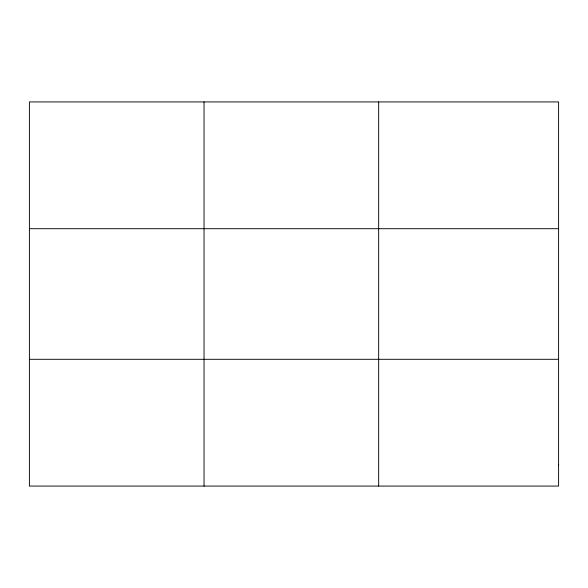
<?xml version="1.0" encoding="UTF-8"?>
<svg xmlns="http://www.w3.org/2000/svg" width="588" height="588" viewBox="0 0 588 588"><rect width="100%" height="100%" fill="white"/><g stroke="black" fill="none" stroke-linecap="round" stroke-linejoin="round"><path stroke-width="0.88" d="M204.036 486.078L204.036 101.922M378.672 486.078L378.672 101.922M29.4 228.695L558.6 228.695M29.4 359.305L558.6 359.305M558.6 464.946L558.6 486.078L29.4 486.078L29.4 101.922L558.6 101.922L558.6 464.946"/></g></svg>
